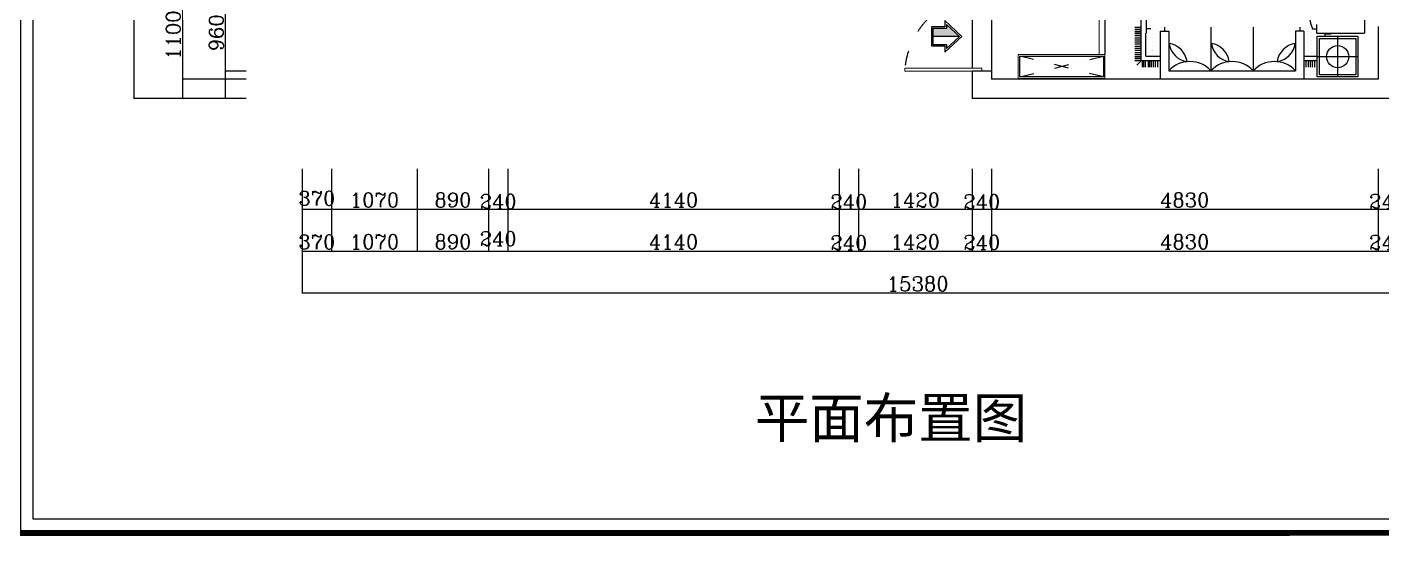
# Model space of a CAD drawing. Header units: millimetres. Extents: x 512961 to 1001058, y -961995 to -458543.
# Drawn here: x 799361 to 816283, y -924224 to -917868 of the extents above; entities that cross this region are included whole.
import ezdxf

# ---------------------------------------------------------------- set-up
doc = ezdxf.new("R2010")
doc.units = ezdxf.units.MM
doc.header["$MEASUREMENT"] = 0
doc.header["$PDMODE"] = 3
doc.linetypes.add('ACAD_ISO03W100', pattern=[30, 12, -18])
doc.layers.get('0').update_dxf_attribs({"linetype": 'CONTINUOUS'})
doc.layers.get('DEFPOINTS').update_dxf_attribs({"linetype": 'CONTINUOUS'})
for name, color, linetype in [('txt', 7, 'CONTINUOUS'), ('WINDOW', 5, 'CONTINUOUS'), ('图例-电', 7, 'CONTINUOUS'), ('装饰细节', 1, 'CONTINUOUS'), ('辅助线', 8, 'CONTINUOUS')]:
    doc.layers.add(name, color=color, linetype=linetype)
doc.layers.add('门窗', color=4, linetype='CONTINUOUS', lineweight=13)
doc.styles.add('HZXY', font='complex.shx', dxfattribs={"bigfont": 'HZXY.shx'})
doc.styles.get("Standard").update_dxf_attribs({"font": 'complex.shx', "bigfont": 'hzxy.shx'})
doc.dimstyles.new('LMDIM40', dxfattribs={"dimtxt": 80, "dimasz": 20, "dimexe": 0, "dimexo": 0, "dimgap": 25, "dimtad": 1, "dimdec": 0, "dimzin": 0, "dimdsep": 46, "dimtxsty": 'Standard', "dimblk1": 'DOT', "dimblk2": 'DOT', "dimsah": 1, "dimcen": 0, "dimclrd": 2, "dimclre": 2, "dimclrt": 2, "dimadec": 0, "dimazin": 0, "dimtfac": 1, "dimtdec": 0, "dimtmove": 2, "dimatfit": 3, "dimldrblk": 'DOT', "dimfxl": 0, "dimtolj": 1, "dimtzin": 0, "dimarcsym": 0})

# ---------------------------------------------------------------- blocks, each defined once
blk = doc.blocks.new('_ArchTick')
at = {"color": 0, "linetype": 'ByBlock', "const_width": 0.15}
blk.add_lwpolyline([(-0.5, -0.5), (0.5, 0.5)], dxfattribs=at)
blk = doc.blocks.new('*D748')
at = {"layer": 'DEFPOINTS', "color": 0}
for p in [(801839, -917459), (802097, -917459), (802097, -918419)]:
    blk.add_point(p, dxfattribs=at)
at = {"layer": 'txt', "color": 2, "lineweight": -2}
for p, q in [((802097, -917459), (801839, -917459)), ((801839, -918419), (801839, -917459)), ((802097, -918419), (801839, -918419))]:
    blk.add_line(p, q, dxfattribs=at)
at = {"layer": 'txt', "color": 2, "lineweight": -2, "xscale": 20, "yscale": 20, "zscale": 20}
for p, rotation in [((801839, -917459), 90), ((801839, -918419), 270)]:
    blk.add_blockref('_ArchTick', p, dxfattribs=dict(at, rotation=rotation))
at = {"layer": 'txt', "color": 2, "insert": (801724, -917939), "char_height": 180, "attachment_point": 5, "rotation": 90}
blk.add_mtext('\\A1;960', dxfattribs=at)
blk = doc.blocks.new('_DOT')
at = {"color": 0, "linetype": 'ByBlock'}
blk.add_line((-0.5, 0), (-1, 0), dxfattribs=at)
at = {"color": 0, "linetype": 'ByBlock', "const_width": 0.5}
blk.add_lwpolyline([(-0.25, 0, 1), (0.25, 0, 1)], format="xyb", close=True, dxfattribs=at)
blk = doc.blocks.new('DOT')
at = {"color": 0, "linetype": 'ByBlock'}
blk.add_line((-0.35, 0), (-1, 0), dxfattribs=at)
at = {"color": 0, "linetype": 'ByBlock', "const_width": 0.35}
blk.add_lwpolyline([(-0.175, 0, 1), (0.175, 0, 1)], format="xyb", close=True, dxfattribs=at)
blk = doc.blocks.new('*D758')
at = {"layer": 'DEFPOINTS', "color": 0}
for p in [(802097, -917419), (801301, -918519), (802097, -918519)]:
    blk.add_point(p, dxfattribs=at)
at = {"layer": 'txt', "color": 2, "lineweight": -2}
for p, q in [((802097, -917419), (801301, -917419)), ((801301, -917419), (801301, -918519)), ((802097, -918519), (801301, -918519))]:
    blk.add_line(p, q, dxfattribs=at)
at = {"layer": 'txt', "color": 2, "lineweight": -2, "xscale": 20, "yscale": 20, "zscale": 20}
for p, rotation in [((801301, -917419), 90), ((801301, -918519), 270)]:
    blk.add_blockref('_ArchTick', p, dxfattribs=dict(at, rotation=rotation))
at = {"layer": 'txt', "color": 2, "insert": (801186, -917969), "char_height": 180, "attachment_point": 5, "rotation": 90}
blk.add_mtext('\\A1;1100', dxfattribs=at)
blk = doc.blocks.new('*D759')
at = {"layer": 'DEFPOINTS', "color": 0}
for p in [(802097, -910579), (800694, -918759), (802097, -918759)]:
    blk.add_point(p, dxfattribs=at)
at = {"layer": 'txt', "color": 2, "lineweight": -2}
for p, q in [((802097, -910579), (800694, -910579)), ((800694, -910579), (800694, -918759)), ((802097, -918759), (800694, -918759))]:
    blk.add_line(p, q, dxfattribs=at)
at = {"layer": 'txt', "color": 2, "lineweight": -2, "xscale": 20, "yscale": 20, "zscale": 20}
for p, rotation in [((800694, -910579), 90), ((800694, -918759), 270)]:
    blk.add_blockref('_ArchTick', p, dxfattribs=dict(at, rotation=rotation))
at = {"layer": 'txt', "color": 2, "insert": (800579, -914669), "char_height": 180, "attachment_point": 5, "rotation": 90}
blk.add_mtext('\\A1;8180', dxfattribs=at)
blk = doc.blocks.new('*D769')
at = {"layer": 'DEFPOINTS', "color": 0}
for p in [(802795, -919637), (803165, -919637), (803165, -920142)]:
    blk.add_point(p, dxfattribs=at)
at = {"layer": 'txt', "color": 2, "lineweight": -2}
for p, q in [((802795, -919637), (802795, -920142)), ((803165, -919637), (803165, -920142)), ((802795, -920142), (803165, -920142))]:
    blk.add_line(p, q, dxfattribs=at)
at = {"layer": 'txt', "color": 2, "lineweight": -2, "xscale": 20, "yscale": 20, "zscale": 20, "rotation": 180}
blk.add_blockref('_ArchTick', (802795, -920142), dxfattribs=at)
at = {"layer": 'txt', "color": 2, "lineweight": -2, "xscale": 20, "yscale": 20, "zscale": 20}
blk.add_blockref('_ArchTick', (803165, -920142), dxfattribs=at)
at = {"layer": 'txt', "color": 2, "insert": (802980, -920008), "char_height": 180, "attachment_point": 5}
blk.add_mtext('\\A1;370', dxfattribs=at)
blk = doc.blocks.new('*D770')
at = {"layer": 'DEFPOINTS', "color": 0}
for p in [(803165, -919637), (804235, -919637), (804235, -920142)]:
    blk.add_point(p, dxfattribs=at)
at = {"layer": 'txt', "color": 2, "lineweight": -2}
for p, q in [((803165, -919637), (803165, -920142)), ((804235, -919637), (804235, -920142)), ((803165, -920142), (804235, -920142))]:
    blk.add_line(p, q, dxfattribs=at)
at = {"layer": 'txt', "color": 2, "lineweight": -2, "xscale": 20, "yscale": 20, "zscale": 20, "rotation": 180}
blk.add_blockref('_ArchTick', (803165, -920142), dxfattribs=at)
at = {"layer": 'txt', "color": 2, "lineweight": -2, "xscale": 20, "yscale": 20, "zscale": 20}
blk.add_blockref('_ArchTick', (804235, -920142), dxfattribs=at)
at = {"layer": 'txt', "color": 2, "insert": (803700, -920027), "char_height": 180, "attachment_point": 5}
blk.add_mtext('\\A1;1070', dxfattribs=at)
blk = doc.blocks.new('*D771')
at = {"layer": 'DEFPOINTS', "color": 0}
for p in [(804235, -919637), (805125, -919637), (805125, -920142)]:
    blk.add_point(p, dxfattribs=at)
at = {"layer": 'txt', "color": 2, "lineweight": -2}
for p, q in [((804235, -919637), (804235, -920142)), ((805125, -919637), (805125, -920142)), ((804235, -920142), (805125, -920142))]:
    blk.add_line(p, q, dxfattribs=at)
at = {"layer": 'txt', "color": 2, "lineweight": -2, "xscale": 20, "yscale": 20, "zscale": 20, "rotation": 180}
blk.add_blockref('_ArchTick', (804235, -920142), dxfattribs=at)
at = {"layer": 'txt', "color": 2, "lineweight": -2, "xscale": 20, "yscale": 20, "zscale": 20}
blk.add_blockref('_ArchTick', (805125, -920142), dxfattribs=at)
at = {"layer": 'txt', "color": 2, "insert": (804680, -920027), "char_height": 180, "attachment_point": 5}
blk.add_mtext('\\A1;890', dxfattribs=at)
blk = doc.blocks.new('*D772')
at = {"layer": 'DEFPOINTS', "color": 0}
for p in [(805125, -919637), (805365, -919637), (805365, -920142)]:
    blk.add_point(p, dxfattribs=at)
at = {"layer": 'txt', "color": 2, "lineweight": -2}
for p, q in [((805125, -919637), (805125, -920142)), ((805365, -919637), (805365, -920142)), ((805125, -920142), (805365, -920142))]:
    blk.add_line(p, q, dxfattribs=at)
at = {"layer": 'txt', "color": 2, "lineweight": -2, "xscale": 20, "yscale": 20, "zscale": 20, "rotation": 180}
blk.add_blockref('_ArchTick', (805125, -920142), dxfattribs=at)
at = {"layer": 'txt', "color": 2, "lineweight": -2, "xscale": 20, "yscale": 20, "zscale": 20}
blk.add_blockref('_ArchTick', (805365, -920142), dxfattribs=at)
at = {"layer": 'txt', "color": 2, "insert": (805245, -920047), "char_height": 180, "attachment_point": 5}
blk.add_mtext('\\A1;240', dxfattribs=at)
blk = doc.blocks.new('*D773')
at = {"layer": 'DEFPOINTS', "color": 0}
for p in [(805365, -919637), (809505, -919637), (809505, -920142)]:
    blk.add_point(p, dxfattribs=at)
at = {"layer": 'txt', "color": 2, "lineweight": -2}
for p, q in [((805365, -919637), (805365, -920142)), ((809505, -919637), (809505, -920142)), ((805365, -920142), (809505, -920142))]:
    blk.add_line(p, q, dxfattribs=at)
at = {"layer": 'txt', "color": 2, "lineweight": -2, "xscale": 20, "yscale": 20, "zscale": 20, "rotation": 180}
blk.add_blockref('_ArchTick', (805365, -920142), dxfattribs=at)
at = {"layer": 'txt', "color": 2, "lineweight": -2, "xscale": 20, "yscale": 20, "zscale": 20}
blk.add_blockref('_ArchTick', (809505, -920142), dxfattribs=at)
at = {"layer": 'txt', "color": 2, "insert": (807435, -920027), "char_height": 180, "attachment_point": 5}
blk.add_mtext('\\A1;4140', dxfattribs=at)
blk = doc.blocks.new('*D774')
at = {"layer": 'DEFPOINTS', "color": 0}
for p in [(809505, -919637), (809745, -919637), (809745, -920142)]:
    blk.add_point(p, dxfattribs=at)
at = {"layer": 'txt', "color": 2, "lineweight": -2}
for p, q in [((809505, -919637), (809505, -920142)), ((809745, -919637), (809745, -920142)), ((809505, -920142), (809745, -920142))]:
    blk.add_line(p, q, dxfattribs=at)
at = {"layer": 'txt', "color": 2, "lineweight": -2, "xscale": 20, "yscale": 20, "zscale": 20, "rotation": 180}
blk.add_blockref('_ArchTick', (809505, -920142), dxfattribs=at)
at = {"layer": 'txt', "color": 2, "lineweight": -2, "xscale": 20, "yscale": 20, "zscale": 20}
blk.add_blockref('_ArchTick', (809745, -920142), dxfattribs=at)
at = {"layer": 'txt', "color": 2, "insert": (809625, -920051), "char_height": 180, "attachment_point": 5}
blk.add_mtext('\\A1;240', dxfattribs=at)
blk = doc.blocks.new('*D775')
at = {"layer": 'DEFPOINTS', "color": 0}
for p in [(809745, -919637), (811165, -919637), (811165, -920142)]:
    blk.add_point(p, dxfattribs=at)
at = {"layer": 'txt', "color": 2, "lineweight": -2}
for p, q in [((809745, -919637), (809745, -920142)), ((811165, -919637), (811165, -920142)), ((809745, -920142), (811165, -920142))]:
    blk.add_line(p, q, dxfattribs=at)
at = {"layer": 'txt', "color": 2, "lineweight": -2, "xscale": 20, "yscale": 20, "zscale": 20, "rotation": 180}
blk.add_blockref('_ArchTick', (809745, -920142), dxfattribs=at)
at = {"layer": 'txt', "color": 2, "lineweight": -2, "xscale": 20, "yscale": 20, "zscale": 20}
blk.add_blockref('_ArchTick', (811165, -920142), dxfattribs=at)
at = {"layer": 'txt', "color": 2, "insert": (810455, -920027), "char_height": 180, "attachment_point": 5}
blk.add_mtext('\\A1;1420', dxfattribs=at)
blk = doc.blocks.new('*D776')
at = {"layer": 'DEFPOINTS', "color": 0}
for p in [(811165, -919637), (811405, -919637), (811405, -920142)]:
    blk.add_point(p, dxfattribs=at)
at = {"layer": 'txt', "color": 2, "lineweight": -2}
for p, q in [((811165, -919637), (811165, -920142)), ((811405, -919637), (811405, -920142)), ((811165, -920142), (811405, -920142))]:
    blk.add_line(p, q, dxfattribs=at)
at = {"layer": 'txt', "color": 2, "lineweight": -2, "xscale": 20, "yscale": 20, "zscale": 20, "rotation": 180}
blk.add_blockref('_ArchTick', (811165, -920142), dxfattribs=at)
at = {"layer": 'txt', "color": 2, "lineweight": -2, "xscale": 20, "yscale": 20, "zscale": 20}
blk.add_blockref('_ArchTick', (811405, -920142), dxfattribs=at)
at = {"layer": 'txt', "color": 2, "insert": (811285, -920051), "char_height": 180, "attachment_point": 5}
blk.add_mtext('\\A1;240', dxfattribs=at)
blk = doc.blocks.new('*D777')
at = {"layer": 'DEFPOINTS', "color": 0}
for p in [(811405, -919637), (816235, -919637), (816235, -920142)]:
    blk.add_point(p, dxfattribs=at)
at = {"layer": 'txt', "color": 2, "lineweight": -2}
for p, q in [((811405, -919637), (811405, -920142)), ((816235, -919637), (816235, -920142)), ((811405, -920142), (816235, -920142))]:
    blk.add_line(p, q, dxfattribs=at)
at = {"layer": 'txt', "color": 2, "lineweight": -2, "xscale": 20, "yscale": 20, "zscale": 20, "rotation": 180}
blk.add_blockref('_ArchTick', (811405, -920142), dxfattribs=at)
at = {"layer": 'txt', "color": 2, "lineweight": -2, "xscale": 20, "yscale": 20, "zscale": 20}
blk.add_blockref('_ArchTick', (816235, -920142), dxfattribs=at)
at = {"layer": 'txt', "color": 2, "insert": (813820, -920027), "char_height": 180, "attachment_point": 5}
blk.add_mtext('\\A1;4830', dxfattribs=at)
blk = doc.blocks.new('*D778')
at = {"layer": 'DEFPOINTS', "color": 0}
for p in [(816235, -919637), (816475, -919637), (816475, -920142)]:
    blk.add_point(p, dxfattribs=at)
at = {"layer": 'txt', "color": 2, "lineweight": -2}
for p, q in [((816235, -919637), (816235, -920142)), ((816475, -919637), (816475, -920142)), ((816235, -920142), (816475, -920142))]:
    blk.add_line(p, q, dxfattribs=at)
at = {"layer": 'txt', "color": 2, "lineweight": -2, "xscale": 20, "yscale": 20, "zscale": 20, "rotation": 180}
blk.add_blockref('_ArchTick', (816235, -920142), dxfattribs=at)
at = {"layer": 'txt', "color": 2, "lineweight": -2, "xscale": 20, "yscale": 20, "zscale": 20}
blk.add_blockref('_ArchTick', (816475, -920142), dxfattribs=at)
at = {"layer": 'txt', "color": 2, "insert": (816355, -920045), "char_height": 180, "attachment_point": 5}
blk.add_mtext('\\A1;240', dxfattribs=at)
blk = doc.blocks.new('*D781')
at = {"layer": 'DEFPOINTS', "color": 0}
for p in [(802795, -919637), (803165, -919637), (803165, -920665)]:
    blk.add_point(p, dxfattribs=at)
at = {"layer": 'txt', "color": 2, "lineweight": -2}
for p, q in [((802795, -919637), (802795, -920665)), ((803165, -919637), (803165, -920665)), ((802795, -920665), (803165, -920665))]:
    blk.add_line(p, q, dxfattribs=at)
at = {"layer": 'txt', "color": 2, "lineweight": -2, "xscale": 20, "yscale": 20, "zscale": 20, "rotation": 180}
blk.add_blockref('_ArchTick', (802795, -920665), dxfattribs=at)
at = {"layer": 'txt', "color": 2, "lineweight": -2, "xscale": 20, "yscale": 20, "zscale": 20}
blk.add_blockref('_ArchTick', (803165, -920665), dxfattribs=at)
at = {"layer": 'txt', "color": 2, "insert": (802980, -920551), "char_height": 180, "attachment_point": 5}
blk.add_mtext('\\A1;370', dxfattribs=at)
blk = doc.blocks.new('*D782')
at = {"layer": 'DEFPOINTS', "color": 0}
for p in [(803165, -919637), (804235, -919637), (804235, -920665)]:
    blk.add_point(p, dxfattribs=at)
at = {"layer": 'txt', "color": 2, "lineweight": -2}
for p, q in [((803165, -919637), (803165, -920665)), ((804235, -919637), (804235, -920665)), ((803165, -920665), (804235, -920665))]:
    blk.add_line(p, q, dxfattribs=at)
at = {"layer": 'txt', "color": 2, "lineweight": -2, "xscale": 20, "yscale": 20, "zscale": 20, "rotation": 180}
blk.add_blockref('_ArchTick', (803165, -920665), dxfattribs=at)
at = {"layer": 'txt', "color": 2, "lineweight": -2, "xscale": 20, "yscale": 20, "zscale": 20}
blk.add_blockref('_ArchTick', (804235, -920665), dxfattribs=at)
at = {"layer": 'txt', "color": 2, "insert": (803700, -920550), "char_height": 180, "attachment_point": 5}
blk.add_mtext('\\A1;1070', dxfattribs=at)
blk = doc.blocks.new('*D783')
at = {"layer": 'DEFPOINTS', "color": 0}
for p in [(804235, -919637), (805125, -919637), (805125, -920665)]:
    blk.add_point(p, dxfattribs=at)
at = {"layer": 'txt', "color": 2, "lineweight": -2}
for p, q in [((804235, -919637), (804235, -920665)), ((805125, -919637), (805125, -920665)), ((804235, -920665), (805125, -920665))]:
    blk.add_line(p, q, dxfattribs=at)
at = {"layer": 'txt', "color": 2, "lineweight": -2, "xscale": 20, "yscale": 20, "zscale": 20, "rotation": 180}
blk.add_blockref('_ArchTick', (804235, -920665), dxfattribs=at)
at = {"layer": 'txt', "color": 2, "lineweight": -2, "xscale": 20, "yscale": 20, "zscale": 20}
blk.add_blockref('_ArchTick', (805125, -920665), dxfattribs=at)
at = {"layer": 'txt', "color": 2, "insert": (804680, -920550), "char_height": 180, "attachment_point": 5}
blk.add_mtext('\\A1;890', dxfattribs=at)
blk = doc.blocks.new('*D784')
at = {"layer": 'DEFPOINTS', "color": 0}
for p in [(805125, -919637), (805365, -919637), (805365, -920665)]:
    blk.add_point(p, dxfattribs=at)
at = {"layer": 'txt', "color": 2, "lineweight": -2}
for p, q in [((805125, -919637), (805125, -920665)), ((805365, -919637), (805365, -920665)), ((805125, -920665), (805365, -920665))]:
    blk.add_line(p, q, dxfattribs=at)
at = {"layer": 'txt', "color": 2, "lineweight": -2, "xscale": 20, "yscale": 20, "zscale": 20, "rotation": 180}
blk.add_blockref('_ArchTick', (805125, -920665), dxfattribs=at)
at = {"layer": 'txt', "color": 2, "lineweight": -2, "xscale": 20, "yscale": 20, "zscale": 20}
blk.add_blockref('_ArchTick', (805365, -920665), dxfattribs=at)
at = {"layer": 'txt', "color": 2, "insert": (805245, -920512), "char_height": 180, "attachment_point": 5}
blk.add_mtext('\\A1;240', dxfattribs=at)
blk = doc.blocks.new('*D785')
at = {"layer": 'DEFPOINTS', "color": 0}
for p in [(805365, -919637), (809505, -919637), (809505, -920665)]:
    blk.add_point(p, dxfattribs=at)
at = {"layer": 'txt', "color": 2, "lineweight": -2}
for p, q in [((805365, -919637), (805365, -920665)), ((809505, -919637), (809505, -920665)), ((805365, -920665), (809505, -920665))]:
    blk.add_line(p, q, dxfattribs=at)
at = {"layer": 'txt', "color": 2, "lineweight": -2, "xscale": 20, "yscale": 20, "zscale": 20, "rotation": 180}
blk.add_blockref('_ArchTick', (805365, -920665), dxfattribs=at)
at = {"layer": 'txt', "color": 2, "lineweight": -2, "xscale": 20, "yscale": 20, "zscale": 20}
blk.add_blockref('_ArchTick', (809505, -920665), dxfattribs=at)
at = {"layer": 'txt', "color": 2, "insert": (807435, -920550), "char_height": 180, "attachment_point": 5}
blk.add_mtext('\\A1;4140', dxfattribs=at)
blk = doc.blocks.new('*D786')
at = {"layer": 'DEFPOINTS', "color": 0}
for p in [(809505, -919637), (809745, -919637), (809745, -920665)]:
    blk.add_point(p, dxfattribs=at)
at = {"layer": 'txt', "color": 2, "lineweight": -2}
for p, q in [((809505, -919637), (809505, -920665)), ((809745, -919637), (809745, -920665)), ((809505, -920665), (809745, -920665))]:
    blk.add_line(p, q, dxfattribs=at)
at = {"layer": 'txt', "color": 2, "lineweight": -2, "xscale": 20, "yscale": 20, "zscale": 20, "rotation": 180}
blk.add_blockref('_ArchTick', (809505, -920665), dxfattribs=at)
at = {"layer": 'txt', "color": 2, "lineweight": -2, "xscale": 20, "yscale": 20, "zscale": 20}
blk.add_blockref('_ArchTick', (809745, -920665), dxfattribs=at)
at = {"layer": 'txt', "color": 2, "insert": (809625, -920562), "char_height": 180, "attachment_point": 5}
blk.add_mtext('\\A1;240', dxfattribs=at)
blk = doc.blocks.new('*D787')
at = {"layer": 'DEFPOINTS', "color": 0}
for p in [(809745, -919637), (811165, -919637), (811165, -920665)]:
    blk.add_point(p, dxfattribs=at)
at = {"layer": 'txt', "color": 2, "lineweight": -2}
for p, q in [((809745, -919637), (809745, -920665)), ((811165, -919637), (811165, -920665)), ((809745, -920665), (811165, -920665))]:
    blk.add_line(p, q, dxfattribs=at)
at = {"layer": 'txt', "color": 2, "lineweight": -2, "xscale": 20, "yscale": 20, "zscale": 20, "rotation": 180}
blk.add_blockref('_ArchTick', (809745, -920665), dxfattribs=at)
at = {"layer": 'txt', "color": 2, "lineweight": -2, "xscale": 20, "yscale": 20, "zscale": 20}
blk.add_blockref('_ArchTick', (811165, -920665), dxfattribs=at)
at = {"layer": 'txt', "color": 2, "insert": (810455, -920550), "char_height": 180, "attachment_point": 5}
blk.add_mtext('\\A1;1420', dxfattribs=at)
blk = doc.blocks.new('*D788')
at = {"layer": 'DEFPOINTS', "color": 0}
for p in [(811165, -919637), (811405, -919637), (811405, -920665)]:
    blk.add_point(p, dxfattribs=at)
at = {"layer": 'txt', "color": 2, "lineweight": -2}
for p, q in [((811165, -919637), (811165, -920665)), ((811405, -919637), (811405, -920665)), ((811165, -920665), (811405, -920665))]:
    blk.add_line(p, q, dxfattribs=at)
at = {"layer": 'txt', "color": 2, "lineweight": -2, "xscale": 20, "yscale": 20, "zscale": 20, "rotation": 180}
blk.add_blockref('_ArchTick', (811165, -920665), dxfattribs=at)
at = {"layer": 'txt', "color": 2, "lineweight": -2, "xscale": 20, "yscale": 20, "zscale": 20}
blk.add_blockref('_ArchTick', (811405, -920665), dxfattribs=at)
at = {"layer": 'txt', "color": 2, "insert": (811285, -920557), "char_height": 180, "attachment_point": 5}
blk.add_mtext('\\A1;240', dxfattribs=at)
blk = doc.blocks.new('*D789')
at = {"layer": 'DEFPOINTS', "color": 0}
for p in [(811405, -919637), (816235, -919637), (816235, -920665)]:
    blk.add_point(p, dxfattribs=at)
at = {"layer": 'txt', "color": 2, "lineweight": -2}
for p, q in [((811405, -919637), (811405, -920665)), ((816235, -919637), (816235, -920665)), ((811405, -920665), (816235, -920665))]:
    blk.add_line(p, q, dxfattribs=at)
at = {"layer": 'txt', "color": 2, "lineweight": -2, "xscale": 20, "yscale": 20, "zscale": 20, "rotation": 180}
blk.add_blockref('_ArchTick', (811405, -920665), dxfattribs=at)
at = {"layer": 'txt', "color": 2, "lineweight": -2, "xscale": 20, "yscale": 20, "zscale": 20}
blk.add_blockref('_ArchTick', (816235, -920665), dxfattribs=at)
at = {"layer": 'txt', "color": 2, "insert": (813820, -920550), "char_height": 180, "attachment_point": 5}
blk.add_mtext('\\A1;4830', dxfattribs=at)
blk = doc.blocks.new('*D790')
at = {"layer": 'DEFPOINTS', "color": 0}
for p in [(816235, -919637), (816475, -919637), (816475, -920665)]:
    blk.add_point(p, dxfattribs=at)
at = {"layer": 'txt', "color": 2, "lineweight": -2}
for p, q in [((816235, -919637), (816235, -920665)), ((816475, -919637), (816475, -920665)), ((816235, -920665), (816475, -920665))]:
    blk.add_line(p, q, dxfattribs=at)
at = {"layer": 'txt', "color": 2, "lineweight": -2, "xscale": 20, "yscale": 20, "zscale": 20, "rotation": 180}
blk.add_blockref('_ArchTick', (816235, -920665), dxfattribs=at)
at = {"layer": 'txt', "color": 2, "lineweight": -2, "xscale": 20, "yscale": 20, "zscale": 20}
blk.add_blockref('_ArchTick', (816475, -920665), dxfattribs=at)
at = {"layer": 'txt', "color": 2, "insert": (816355, -920556), "char_height": 180, "attachment_point": 5}
blk.add_mtext('\\A1;240', dxfattribs=at)
blk = doc.blocks.new('*D793')
at = {"layer": 'DEFPOINTS', "color": 0}
for p in [(802795, -919637), (818175, -919637), (802795, -921190)]:
    blk.add_point(p, dxfattribs=at)
at = {"layer": 'txt', "color": 2, "lineweight": -2}
for p, q in [((802795, -919637), (802795, -921190)), ((818175, -919637), (818175, -921190)), ((818175, -921190), (802795, -921190))]:
    blk.add_line(p, q, dxfattribs=at)
at = {"layer": 'txt', "color": 2, "lineweight": -2, "xscale": 20, "yscale": 20, "zscale": 20, "rotation": 180}
blk.add_blockref('_ArchTick', (802795, -921190), dxfattribs=at)
at = {"layer": 'txt', "color": 2, "lineweight": -2, "xscale": 20, "yscale": 20, "zscale": 20}
blk.add_blockref('_ArchTick', (818175, -921190), dxfattribs=at)
at = {"layer": 'txt', "color": 2, "insert": (810485, -921075), "char_height": 180, "attachment_point": 5}
blk.add_mtext('\\A1;15380', dxfattribs=at)
blk = doc.blocks.new('A$C6B6B2ED4')
at = {"linetype": 'ByBlock'}
h = blk.add_hatch(color=256, dxfattribs=at)
h.dxf.hatch_style = 2
h.paths.add_polyline_path([(29, 196), (359, 196), (359, 296), (189, 296), (189, 346)])
for p, q in [((0, 196), (209, 392)), ((29, 196), (189, 346)), ((189, 346), (189, 296)), ((209, 392), (209, 316)), ((209, 0), (0, 196)), ((29, 196), (359, 196)), ((189, 46), (29, 196)), ((189, 296), (359, 296)), ((209, 316), (379, 316)), ((359, 296), (359, 96)), ((379, 316), (379, 76)), ((189, 96), (189, 46)), ((359, 96), (189, 96)), ((209, 76), (209, 0)), ((379, 76), (209, 76))]:
    blk.add_line(p, q, dxfattribs=at)

msp = doc.modelspace()

# ---------------------------------------------------------------- linework, layer by layer
at = {"color": 8}
for p, q in [((813276.8, -918288), (813276.8, -916667.1)), ((813198.4, -917869.9), (813276.8, -917869.9)), ((813198.4, -917896), (813276.8, -917896)), ((813198.4, -917896), (813276.8, -917896)), ((813198.4, -917922.1), (813276.8, -917922.1)), ((813276.8, -917922.1), (813198.4, -917922.1)), ((813198.4, -917948.3), (813276.8, -917948.3)), ((813276.8, -917948.3), (813198.4, -917948.3)), ((813198.4, -917974.4), (813276.8, -917974.4)), ((813198.4, -918000.5), (813276.8, -918000.5)), ((813198.4, -918026.7), (813276.8, -918026.7)), ((813423.3, -917912.5), (813423.3, -917912.5)), ((813423.3, -917960.9), (813423.3, -917960.9)), ((813423.3, -918009.3), (813423.3, -918009.3)), ((813471.7, -917893.6), (813471.7, -917893.6)), ((813520.1, -917869.4), (813520.1, -917869.4)), ((813520.1, -917917.8), (813520.1, -917917.8)), ((814148.4, -917868.3), (814148.4, -918413.9)), ((814676.4, -917868.3), (814676.4, -918413.9)), ((815359.3, -917869.4), (815359.3, -917869.4)), ((815359.3, -917917.8), (815359.3, -917917.8)), ((815359.3, -917966.2), (815359.3, -917966.2)), ((815359.3, -918014.6), (815359.3, -918014.6)), ((815407.7, -917893.6), (815407.7, -917893.6)), ((815407.7, -917942), (815407.7, -917942)), ((815407.7, -917990.4), (815407.7, -917990.4)), ((815504.5, -917942), (815504.5, -917942)), ((815570.2, -917942.1), (815570.2, -917982.4)), ((815648.6, -917956.2), (815570.2, -917956.2)), ((813198.4, -918052.8), (813276.8, -918052.8)), ((813198.4, -918078.9), (813276.8, -918078.9)), ((813198.4, -918105.1), (813276.8, -918105.1)), ((813198.4, -918131.2), (813276.8, -918131.2)), ((813198.4, -918157.3), (813276.8, -918157.3)), ((813198.4, -918183.5), (813276.8, -918183.5)), ((813423.3, -918057.7), (813423.3, -918057.7)), ((813423.3, -918106.1), (813423.3, -918106.1)), ((813423.3, -918154.5), (813423.3, -918154.5)), ((813423.3, -918159.8), (813423.3, -918159.8)), ((815359.3, -918063), (815359.3, -918063)), ((815359.3, -918111.4), (815359.3, -918111.4)), ((815359.3, -918159.8), (815359.3, -918159.8)), ((815407.7, -918038.8), (815407.7, -918038.8)), ((815407.7, -918087.2), (815407.7, -918087.2)), ((815407.7, -918135.6), (815407.7, -918135.6)), ((815407.7, -918184), (815407.7, -918184)), ((813198.4, -918209.6), (813276.8, -918209.6)), ((813198.4, -918235.8), (813276.8, -918235.8)), ((813198.4, -918235.8), (813276.8, -918235.8)), ((813198.4, -918261.9), (813276.8, -918261.9)), ((813276.8, -918261.9), (813198.4, -918261.9)), ((813276.8, -918288), (813198.4, -918288)), ((813276.8, -918288), (813221.4, -918343.5)), ((813514.8, -918289.5), (813276.8, -918289.5)), ((813288.5, -918289.5), (813288.5, -918368)), ((813306.3, -918289.5), (813306.3, -918368)), ((813326.5, -918289.5), (813326.5, -918368)), ((813363, -918289.5), (813363, -918368)), ((813380.8, -918289.5), (813380.8, -918368)), ((813400.9, -918289.5), (813400.9, -918368)), ((813423.3, -918208.2), (813423.3, -918208.2)), ((813427.1, -918289.5), (813427.1, -918368)), ((813427.1, -918289.5), (813427.1, -918368)), ((813453.2, -918289.5), (813453.2, -918368)), ((813479.3, -918289.5), (813479.3, -918368)), ((815475.8, -918289.5), (815310, -918289.5)), ((815335, -918289.5), (815335, -918368)), ((815359.3, -918208.2), (815359.3, -918208.2)), ((815361.1, -918289.5), (815361.1, -918368)), ((815387.3, -918289.5), (815387.3, -918368)), ((815413.4, -918289.5), (815413.4, -918368)), ((815413.4, -918289.5), (815413.4, -918368)), ((815439.5, -918289.5), (815439.5, -918368))]:
    msp.add_line(p, q, dxfattribs=at)
at = {"const_width": 72.1}
msp.add_lwpolyline([(799252.6, -924187.5), (825273.4, -924186.1), (825273.4, -905301.3), (799252.6, -905302.7)], close=True, dxfattribs=at)
at = {"color": 4}
msp.add_lwpolyline([(799433.5, -905495.3), (799433.5, -924010.5), (821257, -924009.1), (821257, -905493.9)], close=True, dxfattribs=at)
at = {"layer": 'txt', "color": 2}
for p, q in [((802096.6, -918519.5), (801301.3, -918519.5)), ((801301.3, -918519.5), (801301.3, -918759.5)), ((802096.6, -918419.5), (801838.8, -918419.5)), ((801838.8, -918519.5), (801838.8, -918419.5)), ((802096.6, -918519.5), (801838.8, -918519.5)), ((802096.6, -918519.5), (801838.8, -918519.5)), ((801838.8, -918759.5), (801838.8, -918519.5)), ((802096.6, -918759.5), (801301.3, -918759.5)), ((802096.6, -918759.5), (801838.8, -918759.5))]:
    msp.add_line(p, q, dxfattribs=at)
at = {"layer": 'WINDOW'}
for p, q in [((816235.3, -917859.5), (816235.3, -918519.5)), ((811405.3, -918419.5), (811165.3, -918419.5)), ((811165.3, -918419.5), (811165.3, -918759.5)), ((811405.3, -918419.5), (811405.3, -918519.5)), ((816235.3, -918519.5), (811405.3, -918519.5)), ((816475.3, -918759.5), (811165.3, -918759.5))]:
    msp.add_line(p, q, dxfattribs=at)
at = {"layer": '图例-电'}
msp.add_line((812824, -917386.1), (812824, -918209.5), dxfattribs=at)
at = {"layer": '装饰细节', "color": 147}
for p, q in [((813342.7, -917942.1), (813342.7, -916727.7)), ((816067.8, -917255.7), (816067.8, -917942.1)), ((815469.4, -917942.1), (815469.4, -917836.5)), ((813336.7, -918229.7), (813336.7, -917942.1)), ((813395.5, -917889.3), (813342.7, -917889.3)), ((813514.8, -917921.1), (813514.8, -918519.5)), ((813514.8, -917921.1), (813620.4, -917921.1)), ((813567.6, -917868.3), (813567.6, -917921.1)), ((813620.4, -917921.1), (813620.4, -918413.9)), ((815204.4, -917921.1), (815204.4, -918413.9)), ((815310, -917921.1), (815204.4, -917921.1)), ((815257.2, -917868.3), (815257.2, -917921.1)), ((815310, -917921.1), (815310, -918519.5)), ((815416.6, -917889.3), (815469.4, -917889.3)), ((815469.4, -917942.1), (816067.8, -917942.1)), ((815729.9, -917982.4), (815729.9, -918490.6)), ((813336.7, -918229.7), (813514.8, -918229.7)), ((815310, -918229.7), (815475.8, -918229.7)), ((815475.8, -918236.5), (815984, -918236.5)), ((815310, -918519.5), (813514.8, -918519.5)), ((813620.4, -918413.9), (815204.4, -918413.9))]:
    msp.add_line(p, q, dxfattribs=at)
at = {"layer": '装饰细节', "color": 250, "linetype": 'ByBlock', "ltscale": 15}
for p, q in [((811165.3, -917459.5), (811165.3, -918379.5)), ((811405.3, -917459.5), (811405.3, -918419.5))]:
    msp.add_line(p, q, dxfattribs=at)
at = {"layer": '装饰细节', "color": 250, "linetype": 'ACAD_ISO03W100', "ltscale": 15}
for p, q in [((811760, -918489.5), (812804, -918229.5)), ((812804, -918489.5), (811760, -918229.5))]:
    msp.add_line(p, q, dxfattribs=at)
at = {"layer": '装饰细节', "color": 147}
for points in [[(815475.8, -918490.6), (815475.8, -917982.4), (815984, -917982.4), (815984, -918490.6)], [(815503.5, -918462.8), (815503.5, -918010.1), (815956.3, -918010.1), (815956.3, -918462.8)]]:
    msp.add_lwpolyline(points, close=True, dxfattribs=at)
msp.add_circle((815729.9, -918236.5), 138.6, dxfattribs=at)
for centre, radius, start, end in [((816184.2, -917598.9), 820.7, 159.27768, 200.72232), ((813886.3, -918036.4), 264, 188.1301, 261.8699), ((813587.6, -918335), 264, 8.1301, 81.8699), ((814414.3, -918036.4), 264, 188.1301, 261.8699), ((814115.6, -918335), 264, 8.1301, 81.8699), ((815237.2, -918335), 264, 98.1301, 171.8699), ((814938.5, -918036.4), 264, 278.1301, 351.8699), ((813884.4, -918659.2), 360.4, 42.89721, 137.10279), ((814412.4, -918659.2), 360.4, 42.89721, 137.10279), ((814940.4, -918659.2), 360.4, 42.89721, 137.10279)]:
    msp.add_arc(centre, radius, start, end, dxfattribs=at)
at = {"layer": '装饰细节', "color": 250, "linetype": 'ACAD_ISO03W100', "ltscale": 15}
msp.add_arc((811345.3, -918482.9), 1025.2, 86.64495, 174.2072, dxfattribs=at)
at = {"layer": '辅助线'}
msp.add_lwpolyline([(811760, -918229.5), (812804, -918229.5), (812804, -918489.5), (811760, -918489.5)], close=True, dxfattribs=at)
at = {"layer": '门窗'}
msp.add_line((812753.5, -918209.5), (812753.5, -917386.1), dxfattribs=at)
msp.add_lwpolyline([(811740, -918209.5), (812824, -918209.5), (812824, -918509.5), (811740, -918509.5)], close=True, dxfattribs=at)
msp.add_lwpolyline([(811285.3, -918419.5), (810325.3, -918419.5), (810325.3, -918379.5), (811285.3, -918379.5), (811285.3, -918419.5)], dxfattribs=at)

# ---------------------------------------------------------------- block references
at = {"layer": 'txt', "color": 2, "xscale": 20, "yscale": 20, "zscale": 20}
for p, rotation in [((801301.3, -918519.5), 90), ((801838.8, -918419.5), 90), ((801838.8, -918519.5), 270), ((801838.8, -918519.5), 90), ((801301.3, -918759.5), 270), ((801838.8, -918759.5), 270)]:
    msp.add_blockref('_ArchTick', p, dxfattribs=dict(at, rotation=rotation))
at = {"layer": '图例-电', "xscale": -1}
msp.add_blockref('A$C6B6B2ED4', (811035, -918179.8), dxfattribs=at)

# ---------------------------------------------------------------- texts
at = {"insert": (808450.9, -922498.8), "char_height": 187.063, "width": 13327.912, "attachment_point": 1, "style": 'HZXY'}
msp.add_mtext('{\\fﾷￂￋￎ_GB2312|b0|i0|c134|p49;\\H2.667x;平面布置\\H1.002x;图}', dxfattribs=at)

# ---------------------------------------------------------------- dimensions: what is measured, and where the dimension line sits
at = {"layer": 'txt'}
for base, p1, p2, angle, picture, middle in [((800693.8, -918759.5), (802096.6, -910579.5), (802096.6, -918759.5), 90, '*D759', (800578.8, -914669.5)), ((801301.3, -918519.5), (802096.6, -917419.5), (802096.6, -918519.5), 90, '*D758', (801186.3, -917969.5)), ((801838.8, -917459.5), (802096.6, -918419.5), (802096.6, -917459.5), 270, '*D748', (801723.8, -917939.5))]:
    dim = msp.add_linear_dim(base=base, p1=p1, p2=p2, angle=angle, dimstyle='LMDIM40', override={"dimtxt": 180, "dimblk": 'ArchTick', "dimsah": 0, "dimldrblk": 'DOT'}, dxfattribs=at)
    dim.commit()
    dim.dimension.update_dxf_attribs({"geometry": picture, "text_midpoint": middle})
at = {"layer": 'txt', "color": 2}
for base, p1, p2, picture, middle in [((803165.3, -920141.6), (802795.3, -919637.1), (803165.3, -919637.1), '*D769', (802980.3, -920008.4)), ((803165.3, -920665.4), (802795.3, -919637.1), (803165.3, -919637.1), '*D781', (802980.3, -920550.7)), ((805365.3, -920141.6), (805125.3, -919637.1), (805365.3, -919637.1), '*D772', (805245.3, -920046.9)), ((805365.3, -920665.4), (805125.3, -919637.1), (805365.3, -919637.1), '*D784', (805245.3, -920512.3)), ((809745.3, -920141.6), (809505.3, -919637.1), (809745.3, -919637.1), '*D774', (809625.3, -920051.1)), ((809745.3, -920665.4), (809505.3, -919637.1), (809745.3, -919637.1), '*D786', (809625.3, -920562)), ((811405.3, -920141.6), (811165.3, -919637.1), (811405.3, -919637.1), '*D776', (811285.3, -920051.1)), ((811405.3, -920665.4), (811165.3, -919637.1), (811405.3, -919637.1), '*D788', (811285.3, -920557.1)), ((816475.3, -920141.6), (816235.3, -919637.1), (816475.3, -919637.1), '*D778', (816355.3, -920045.4)), ((816475.3, -920665.4), (816235.3, -919637.1), (816475.3, -919637.1), '*D790', (816355.3, -920556.1))]:
    dim = msp.add_linear_dim(base=base, p1=p1, p2=p2, dimstyle='LMDIM40', override={"dimtxt": 180, "dimblk": 'ArchTick', "dimsah": 0, "dimldrblk": 'DOT'}, dxfattribs=at)
    dim.commit()
    dim.dimension.update_dxf_attribs({"geometry": picture, "text_midpoint": middle, "dimtype": 160})
for base, p1, p2, picture, middle in [((802795.3, -921190.2), (818175.3, -919637.1), (802795.3, -919637.1), '*D793', (810485.3, -921075.2)), ((804235.3, -920141.6), (803165.3, -919637.1), (804235.3, -919637.1), '*D770', (803700.3, -920026.6)), ((804235.3, -920665.4), (803165.3, -919637.1), (804235.3, -919637.1), '*D782', (803700.3, -920550.4)), ((805125.3, -920141.6), (804235.3, -919637.1), (805125.3, -919637.1), '*D771', (804680.3, -920026.6)), ((805125.3, -920665.4), (804235.3, -919637.1), (805125.3, -919637.1), '*D783', (804680.3, -920550.4)), ((809505.3, -920141.6), (805365.3, -919637.1), (809505.3, -919637.1), '*D773', (807435.3, -920026.6)), ((809505.3, -920665.4), (805365.3, -919637.1), (809505.3, -919637.1), '*D785', (807435.3, -920550.4)), ((811165.3, -920141.6), (809745.3, -919637.1), (811165.3, -919637.1), '*D775', (810455.3, -920026.6)), ((811165.3, -920665.4), (809745.3, -919637.1), (811165.3, -919637.1), '*D787', (810455.3, -920550.4)), ((816235.3, -920141.6), (811405.3, -919637.1), (816235.3, -919637.1), '*D777', (813820.3, -920026.6)), ((816235.3, -920665.4), (811405.3, -919637.1), (816235.3, -919637.1), '*D789', (813820.3, -920550.4))]:
    dim = msp.add_linear_dim(base=base, p1=p1, p2=p2, dimstyle='LMDIM40', override={"dimtxt": 180, "dimblk": 'ArchTick', "dimsah": 0, "dimldrblk": 'DOT'}, dxfattribs=at)
    dim.commit()
    dim.dimension.update_dxf_attribs({"geometry": picture, "text_midpoint": middle})

doc.saveas('drawing.dxf')
